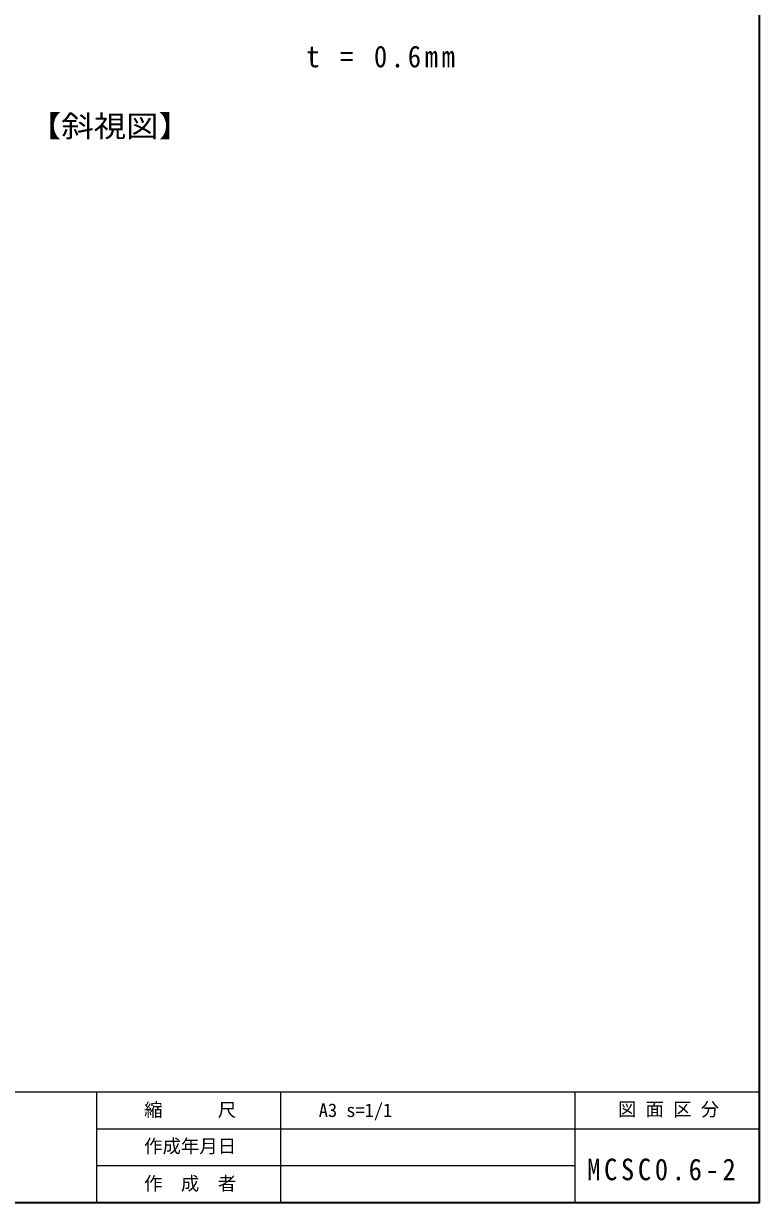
# Model space of a CAD drawing. Units: millimetres on the paper. Extents: x -405 to 411, y -913 to 286.
# Drawn here: x -115.4 to -15.5, y -286 to -125.9 of the extents above; entities that cross this region are included whole.
import ezdxf
from ezdxf.enums import TextEntityAlignment as Align

# ---------------------------------------------------------------- set-up
doc = ezdxf.new("R2010")
doc.units = ezdxf.units.MM
for name, color, linetype, lineweight in [('0-8_寸法線', 4, 'Continuous', 18), ('F-0_枠図面', 4, 'Continuous', 18), ('F-2_文字1', 4, 'Continuous', 18)]:
    doc.layers.add(name, color=color, linetype=linetype, lineweight=lineweight)
doc.layers.add('F-3_文字2', color=7, linetype='Continuous')
doc.styles.add('ＭＳ ゴシック', font='')
doc.styles.get('ＭＳ ゴシック').set_extended_font_data('MS Gothic')

msp = doc.modelspace()

# ---------------------------------------------------------------- linework, layer by layer
at = {"layer": 'F-0_枠図面', "color": 7, "lineweight": 35}
for p, q in [((-15.5, -286), (-15.5, -11)), ((-15.5, -281), (-15.5, -281))]:
    msp.add_line(p, q, dxfattribs=at)
at = {"layer": 'F-0_枠図面'}
for p, q in [((-405, -271), (-15.5, -271)), ((-105.5, -286), (-105.5, -271)), ((-80.5, -286), (-80.5, -271)), ((-40.5, -286), (-40.5, -271)), ((-105.5, -276), (-15.5, -276)), ((-105.5, -281), (-40.5, -281))]:
    msp.add_line(p, q, dxfattribs=at)
at = {"layer": 'F-0_枠図面', "color": 7, "lineweight": 35}
msp.add_lwpolyline([(-405, -11), (-405, -286), (-15.5, -286)], dxfattribs=at)

# ---------------------------------------------------------------- texts
at = {"layer": '0-8_寸法線', "color": 7, "style": 'ＭＳ ゴシック', "width": 1.1}
msp.add_text('【斜視図】', height=2.933, dxfattribs=at).set_placement((-114.702, -142.216), align=Align.BOTTOM_LEFT)
at = {"layer": '0-8_寸法線', "color": 7, "insert": (-77.04, -131.925), "char_height": 2.933, "attachment_point": 7, "style": 'ＭＳ ゴシック'}
msp.add_mtext('\\T1.28;\\W0.9;t\\~=\\~0.6mm', dxfattribs=at)
at = {"layer": 'F-2_文字1', "color": 7, "style": 'ＭＳ ゴシック'}
for s, p in [('縮\u3000\u3000\u3000尺', (-99.057, -274.898)), ('図 面 区 分', (-34.712, -274.816)), ('作成年月日', (-99.057, -279.825)), ('作\u3000成\u3000者', (-99.057, -284.898))]:
    msp.add_text(s, height=1.833, dxfattribs=at).set_placement(p, align=Align.BOTTOM_LEFT)
at = {"layer": 'F-3_文字2', "style": 'ＭＳ ゴシック'}
msp.add_text('A3 s=1/1', height=1.833, dxfattribs=at).set_placement((-75.34, -274.951), align=Align.BOTTOM_LEFT)
at = {"layer": 'F-3_文字2', "insert": (-38.899, -283.033), "char_height": 2.933, "attachment_point": 7, "style": 'ＭＳ ゴシック'}
msp.add_mtext('\\T1.28;\\W0.9;MCSC0.6-2', dxfattribs=at)

doc.saveas('drawing.dxf')
